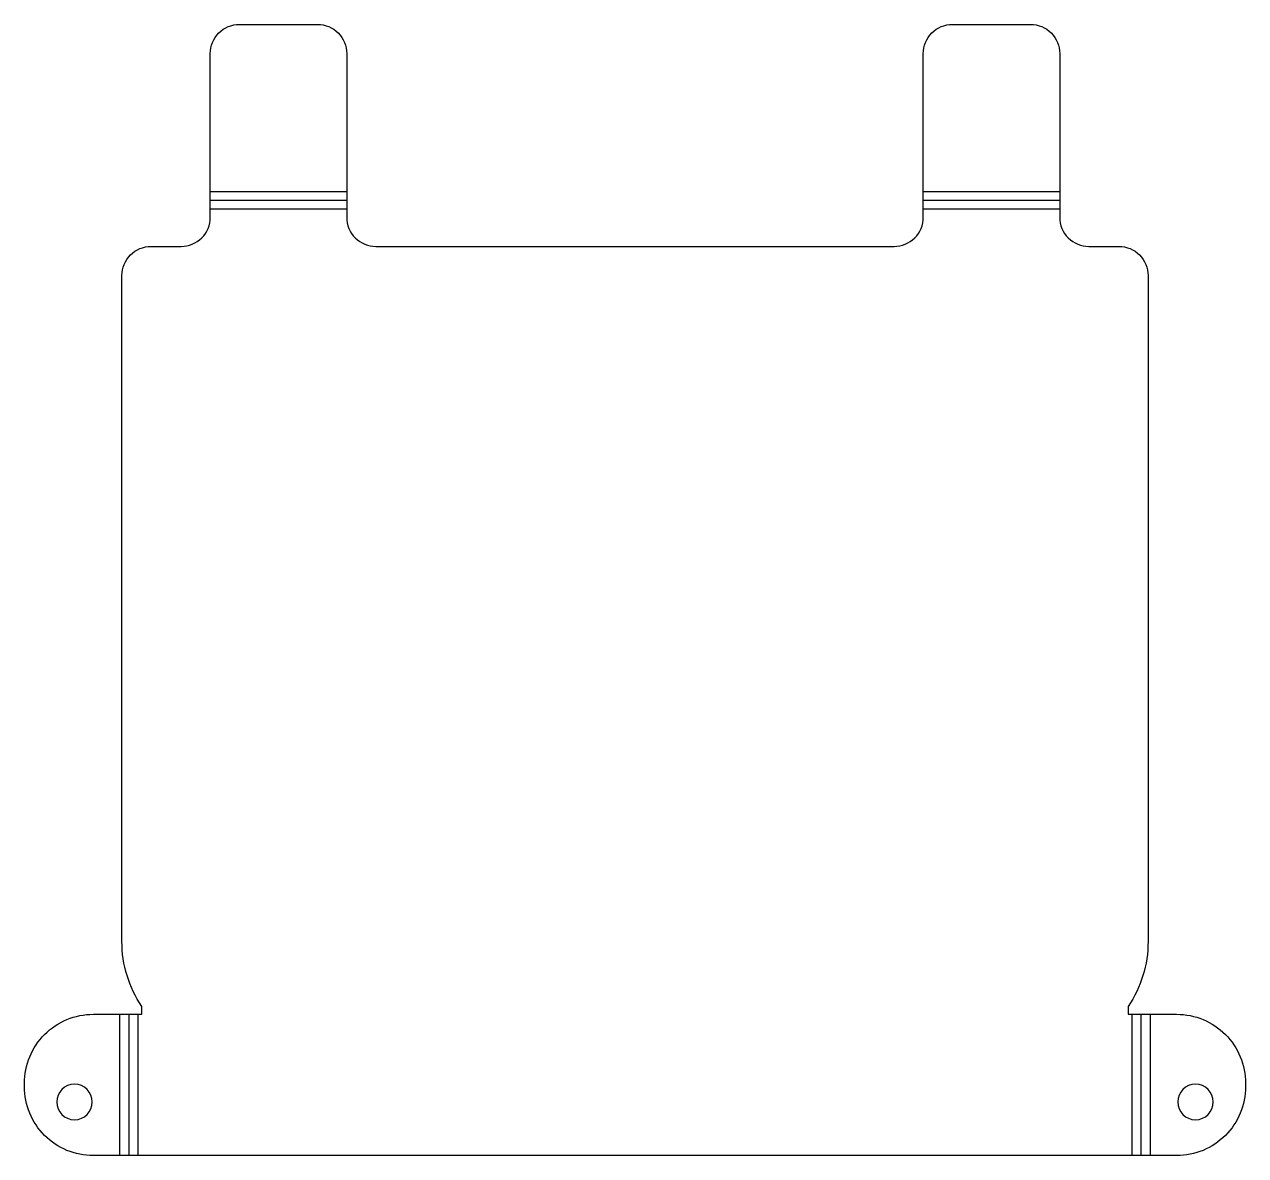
# Model space of a CAD drawing. Header units: millimetres. Extents: x -13 to 217, y 0 to 213.
import ezdxf

# ---------------------------------------------------------------- set-up
doc = ezdxf.new("R2010")
doc.units = ezdxf.units.MM

msp = doc.modelspace()

# ---------------------------------------------------------------- linework, layer by layer
at = {"layer": 'BEND'}
for p, q in [((47.79, 180.23), (22.06, 180.23)), ((182.27, 180.23), (156.54, 180.23)), ((6.7, 26.66), (6.7, 0)), ((197.64, 0), (197.64, 26.66))]:
    msp.add_line(p, q, dxfattribs=at)
at = {"layer": 'BEND_EXTENT'}
for p, q in [((22.06, 181.93), (47.79, 181.93)), ((156.54, 181.93), (182.27, 181.93)), ((47.79, 178.54), (22.06, 178.54)), ((182.27, 178.54), (156.54, 178.54)), ((5, 0), (5, 26.66)), ((8.39, 26.66), (8.39, 0)), ((195.94, 0), (195.94, 26.66)), ((199.33, 26.66), (199.33, 0))]:
    msp.add_line(p, q, dxfattribs=at)
at = {"layer": 'INTERIOR_PROFILES', "extrusion": (0, 0, -1)}
for centre in [(3.55, 10.12), (-207.88, 10.12)]:
    msp.add_circle(centre, 3.35, dxfattribs=at)
at = {"layer": 'OUTER_PROFILES'}
msp.add_lwpolyline([(-13, 13.66, -0.414214), (0, 26.66), (9.14, 26.66), (9.14, 28.16, -0.150113), (5.39, 40.37), (5.39, 166.04, -0.414214), (10.89, 171.54), (16.56, 171.54, 0.414214), (22.06, 177.04), (22.06, 207.93, -0.414214), (27.56, 213.43), (42.29, 213.43, -0.414214), (47.79, 207.93), (47.79, 177.04, 0.414214), (53.29, 171.54), (151.04, 171.54, 0.414214), (156.54, 177.04), (156.54, 207.93, -0.414214), (162.04, 213.43), (176.77, 213.43, -0.414214), (182.27, 207.93), (182.27, 177.04, 0.414214), (187.77, 171.54), (193.44, 171.54, -0.414214), (198.94, 166.04), (198.94, 40.37, -0.150113), (195.19, 28.16), (195.19, 26.66), (204.33, 26.66, -0.414214), (217.33, 13.66), (217.33, 13, -0.414214), (204.33, 0), (0, 0, -0.414214), (-13, 13)], format="xyb", close=True, dxfattribs=at)

doc.saveas('drawing.dxf')
